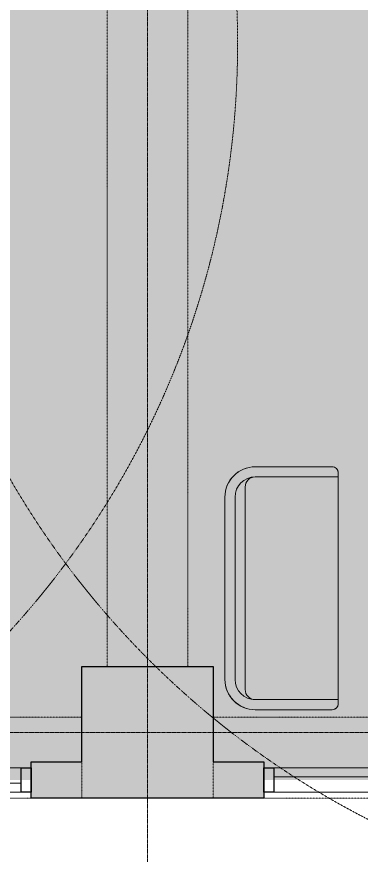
# Model space of a CAD drawing. Header units: millimetres. Extents: x -376000 to 292178, y -193032 to 188048.
# Drawn here: x -276512 to -274809, y 56242 to 60384 of the extents above; entities that cross this region are included whole.
import ezdxf

# ---------------------------------------------------------------- set-up
doc = ezdxf.new("R2010")
doc.units = ezdxf.units.MM
for name, pattern in [('VW-01 短破線', [2.116125, 1.058062, -1.058062]), ('ラインタイプ-1', [2.116531, 1.058062, -1.058469]), ('ラインタイプ-28', [1.058161, 0.705383, -0.352778]), ('ラインタイプ-6', [5.291531, 3.175, -1.058062, 0.352704, -0.705764]), ('短破線', [2.116125, 1.058062, -1.058062])]:
    doc.linetypes.add(name, pattern=pattern)
for name, color, linetype, lineweight, true_color in [('02_0.25', 1, 'Continuous', 25, 0xff0000), ('02_線種-添景（家具・植栽)', 7, '短破線', 13, 0x555555), ('03_0.15', 7, 'Continuous', 15, 0x990099), ('04_0.10', 7, 'Continuous', 9, 0x0099ff), ('05_0.05点線', 9, 'ラインタイプ-28', 5, 0x808080), ('06一点鎖線', 7, 'ラインタイプ-6', 9, 0x9999ff), ('08_ハッチ・色', 7, 'Continuous', 5, 0x888888)]:
    doc.layers.add(name, color=color, linetype=linetype, lineweight=lineweight, true_color=true_color)
for name, color, linetype, lineweight in [('07_文字・記号', 7, 'Continuous', 9), ('_什器 (2D)', 7, 'Continuous', 5), ('_塗（エリア） (2D)', 7, 'Continuous', 5), ('_塗（壁） (2D)', 7, 'Continuous', 5), ('_天井プロット (2D)', 7, 'Continuous', 5), ('_平面図(既存部) (2D)', 7, 'Continuous', 5), ('_梁 (2D)', 7, 'Continuous', 5)]:
    doc.layers.add(name, color=color, linetype=linetype, lineweight=lineweight)

# ---------------------------------------------------------------- blocks, each defined once
blk = doc.blocks.new('塗（エリア） (2D)')
at = {"layer": '08_ハッチ・色', "linetype": 'Continuous', "lineweight": 0, "true_color": 0xffa264, "transparency": 33554636}
blk.add_hatch(color=21, dxfattribs=at).paths.add_polyline_path([(-282885.8, 63583.6), (-268715.8, 63583.6), (-268715.8, 56613.6), (-282885.8, 56613.6)])
blk = doc.blocks.new('グループ-1152')
at = {"layer": '02_線種-添景（家具・植栽)', "color": 7, "linetype": 'Continuous', "transparency": 33554687}
for p, q in [((-275332.8, 58160.9), (-274952.8, 58160.9)), ((-275332.8, 58110.9), (-274922.8, 58110.9)), ((-274922.8, 58130.9), (-274922.8, 56990.9)), ((-275382.8, 58060.9), (-275382.8, 57060.9)), ((-275482.8, 58010.9), (-275482.8, 57110.9)), ((-275432.8, 58010.9), (-275432.8, 57110.9)), ((-275332.8, 57010.9), (-274922.8, 57010.9)), ((-275332.8, 56960.9), (-274952.8, 56960.9))]:
    blk.add_line(p, q, dxfattribs=at)
at = {"layer": '02_線種-添景（家具・植栽)', "color": 7, "linetype": 'Continuous', "transparency": 33554687, "flags": 128}
blk.add_lwpolyline([(-275482.8, 58010.9, -0.198912), (-275438.9, 58117, -0.198912), (-275332.8, 58160.9), (-274952.8, 58160.9, -0.198913), (-274931.6, 58152.1, -0.198913), (-274922.8, 58130.9), (-274922.8, 56990.9, -0.198913), (-274931.6, 56969.7, -0.198913), (-274952.8, 56960.9), (-275332.8, 56960.9, -0.198912), (-275438.9, 57004.8, -0.198912), (-275482.8, 57110.9)], format="xyb", close=True, dxfattribs=at)
at = {"layer": '02_線種-添景（家具・植栽)', "color": 7, "linetype": 'Continuous', "transparency": 33554687}
for centre, radius, start, end in [((-275332.8, 58010.9), 150, 90, 180), ((-274952.8, 58130.9), 30, 0, 90), ((-275332.8, 58010.9), 100, 90, 180), ((-275332.8, 58060.9), 50, 90, 180), ((-275332.8, 57110.9), 150, 180, 270), ((-275332.8, 57110.9), 100, 180, 270), ((-275332.8, 57060.9), 50, 180, 270), ((-274952.8, 56990.9), 30, 270, 0)]:
    blk.add_arc(centre, radius, start, end, dxfattribs=at)
blk = doc.blocks.new('什器 (2D)')
at = {"layer": '02_線種-添景（家具・植栽)', "color": 7, "transparency": 33554687}
blk.add_blockref('グループ-1152', (0, 0), dxfattribs=at)
blk = doc.blocks.new('塗（壁） (2D)')
at = {"layer": '08_ハッチ・色', "color": 253, "linetype": 'Continuous', "true_color": 0xaaaaaa}
for points in [[(-276190.8, 56523.6), (-275540.8, 56523.6), (-276190.8, 57173.6), (-275540.8, 57173.6)], [(-276190.8, 56523.6), (-276190.8, 56703.6), (-276440.8, 56523.6), (-276440.8, 56703.6)], [(-275290.8, 56523.6), (-275290.8, 56703.6), (-275540.8, 56523.6), (-275540.8, 56703.6)]]:
    blk.add_solid(points, dxfattribs=at)
blk = doc.blocks.new('グループ-102')
at = {"layer": '02_0.25', "flags": 128}
for points in [[(-275290.8, 56673.6), (-275241.4, 56673.6), (-275241.4, 56553.6), (-275290.8, 56553.6)], [(-272990.1, 56673.6), (-272940.8, 56673.6), (-272940.8, 56553.6), (-272990.1, 56553.6)]]:
    blk.add_lwpolyline(points, close=True, dxfattribs=at)
at = {"layer": '03_0.15'}
for p, q in [((-274115.8, 56553.6), (-274115.8, 56673.6)), ((-275241.4, 56628.6), (-274078.7, 56628.6)), ((-274152.8, 56598.6), (-272990.1, 56598.6))]:
    blk.add_line(p, q, dxfattribs=at)
at = {"layer": '04_0.10'}
for p, q in [((-275241.4, 56673.6), (-272990.1, 56673.6)), ((-275241.4, 56553.6), (-272990.1, 56553.6))]:
    blk.add_line(p, q, dxfattribs=at)
blk = doc.blocks.new('グループ-103')
at = {"layer": '02_0.25', "flags": 128}
for points in [[(-278790.8, 56673.6), (-278741.4, 56673.6), (-278741.4, 56553.6), (-278790.8, 56553.6)], [(-276490.1, 56673.6), (-276440.8, 56673.6), (-276440.8, 56553.6), (-276490.1, 56553.6)]]:
    blk.add_lwpolyline(points, close=True, dxfattribs=at)
at = {"layer": '03_0.15'}
for p, q in [((-277615.8, 56553.6), (-277615.8, 56673.6)), ((-278741.4, 56628.6), (-277578.7, 56628.6)), ((-277652.8, 56598.6), (-276490.1, 56598.6))]:
    blk.add_line(p, q, dxfattribs=at)
at = {"layer": '04_0.10'}
for p, q in [((-278741.4, 56673.6), (-276490.1, 56673.6)), ((-278741.4, 56553.6), (-276490.1, 56553.6))]:
    blk.add_line(p, q, dxfattribs=at)
blk = doc.blocks.new('平面図(既存部) (2D)')
at = {"layer": '02_0.25'}
for p, q in [((-276190.756, 56703.559), (-276190.756, 57173.559)), ((-276190.756, 57173.559), (-275540.756, 57173.559)), ((-275540.756, 57173.559), (-275540.756, 56703.559)), ((-276440.756, 56703.559), (-276190.756, 56703.559)), ((-276440.756, 56523.559), (-276440.756, 56703.559)), ((-275540.756, 56703.559), (-275290.756, 56703.559)), ((-275290.756, 56703.559), (-275290.756, 56523.559)), ((-275290.756, 56523.559), (-276440.756, 56523.559))]:
    blk.add_line(p, q, dxfattribs=at)
at = {"layer": '06一点鎖線'}
for p, q in [((-275865.756, 72935.684), (-275865.756, 54935.684)), ((-275865.756, 72935.684), (-275865.756, 54935.684)), ((-259076.013, 56848.559), (-303570.195, 56848.559)), ((-259076.013, 56848.559), (-303570.195, 56848.559))]:
    blk.add_line(p, q, dxfattribs=at)
at = {"layer": '02_0.25', "color": 7}
for name in ['グループ-103', 'グループ-102']:
    blk.add_blockref(name, (0, 0), dxfattribs=at)
blk = doc.blocks.new('天井プロット (2D)')
at = {"layer": '07_文字・記号', "color": 100, "linetype": 'VW-01 短破線', "true_color": 0x00ff3f}
for centre in [(-279720, 60250), (-272820, 60250)]:
    blk.add_circle(centre, 4300, dxfattribs=at)
blk = doc.blocks.new('梁 (2D)')
at = {"layer": '05_0.05点線', "color": 7, "linetype": 'ラインタイプ-1', "flags": 128}
for points in [[(-275665.756, 57173.559), (-276065.756, 57173.559), (-276065.756, 63523.559), (-275665.756, 63523.559)], [(-276190.276, 56923.559), (-276190.276, 56523.559), (-282440.276, 56523.559), (-282440.276, 56923.559)], [(-269290.276, 56923.559), (-269290.276, 56523.559), (-275540.276, 56523.559), (-275540.276, 56923.559)]]:
    blk.add_lwpolyline(points, close=True, dxfattribs=at)

msp = doc.modelspace()

# ---------------------------------------------------------------- block references
at = {"layer": '_什器 (2D)'}
msp.add_blockref('什器 (2D)', (0, 0), dxfattribs=at)
at = {"layer": '_塗（エリア） (2D)'}
msp.add_blockref('塗（エリア） (2D)', (0, 0), dxfattribs=at)
at = {"layer": '_塗（壁） (2D)'}
msp.add_blockref('塗（壁） (2D)', (0, 0), dxfattribs=at)

# ---------------------------------------------------------------- next in the draw order: block references
at = {"layer": '_平面図(既存部) (2D)'}
msp.add_blockref('平面図(既存部) (2D)', (0, 0), dxfattribs=at)

# ---------------------------------------------------------------- next in the draw order: block references
at = {"layer": '_天井プロット (2D)'}
msp.add_blockref('天井プロット (2D)', (0, 0), dxfattribs=at)

# ---------------------------------------------------------------- next in the draw order: block references
at = {"layer": '_梁 (2D)'}
msp.add_blockref('梁 (2D)', (0, 0), dxfattribs=at)

doc.saveas('drawing.dxf')
